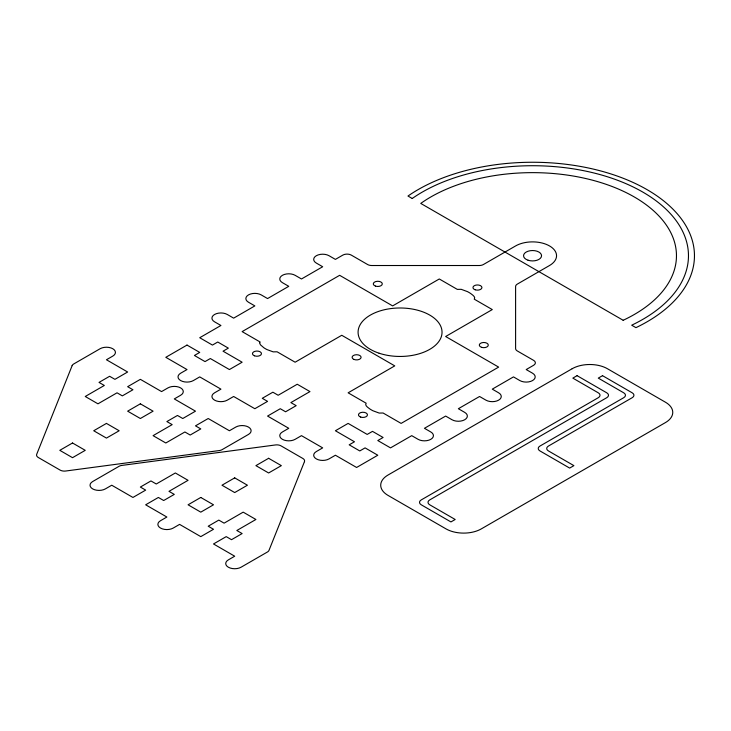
<?xml version="1.0" encoding="UTF-8"?>
<svg xmlns="http://www.w3.org/2000/svg" width="731" height="731" viewBox="0 0 731 731"><rect width="100%" height="100%" fill="white"/><g stroke="black" fill="none" stroke-linecap="round" stroke-linejoin="round"><path stroke-width="1.1" d="M259.596 342.711L260.382 344.749L263.955 347.828A31.698 18.302 0 0 0 267.043 349.61L273.202 351.867L277.104 351.803L295.123 362.21L341.761 335.282L394.758 365.884L348.12 392.812L366.14 403.21C364.33 405.504 368.424 407.77 369.95 409.022A31.698 18.302 0 0 0 373.038 410.804L379.197 413.07L383.099 413.006L401.118 423.404L498.643 367.108L445.645 336.507L492.283 309.579L474.264 299.18C476.073 296.887 471.979 294.62 470.453 293.369A31.698 18.302 0 0 0 467.365 291.587L461.206 289.321L457.304 289.385L439.285 278.977L392.638 305.905L339.641 275.313L242.125 331.609L260.145 342.017L259.596 342.711M72.141 365.628L36.705 454.28A5.994 3.463 0 0 0 38.304 457.505L60.106 470.088A5.994 3.463 0 0 0 65.699 471.02L219.245 450.561A5.994 3.463 0 0 0 222.142 449.629L248.485 434.424A8.991 5.19 0 0 0 248.485 427.078A8.991 5.19 0 0 0 235.766 427.078L229.406 430.751L208.207 418.516L195.488 425.853L200.787 428.914L190.188 435.036L184.888 431.975L165.809 442.995L153.081 435.649L172.169 424.629L166.869 421.568L177.469 415.455L182.768 418.516L195.488 411.169L174.289 398.925L180.648 395.261A8.991 5.19 0 0 0 180.648 387.914A8.991 5.19 0 0 0 167.929 387.914L161.569 391.588L140.361 379.343L127.642 386.69L132.941 389.751L122.342 395.873L117.042 392.812L97.963 403.823L85.244 396.485L104.323 385.465L99.023 382.404L109.623 376.282L114.922 379.343L127.642 372.006L106.443 359.762L112.802 356.088A8.991 5.19 0 0 0 112.802 348.742A8.991 5.19 0 0 0 100.083 348.742L73.74 363.956A5.994 3.463 0 0 0 72.141 365.628M304.443 461.69L269.008 550.342A5.994 3.463 0 0 1 267.409 552.015L241.066 567.219A8.991 5.19 0 0 1 228.346 567.219A8.991 5.19 0 0 1 228.346 559.882L234.706 556.209L213.507 543.965L226.226 536.627L231.526 539.688L242.125 533.566L236.826 530.505L255.905 519.485L243.185 512.148L224.106 523.158L218.807 520.097L208.207 526.219L213.507 529.281L200.787 536.627L179.588 524.383L173.229 528.056A8.991 5.19 0 0 1 160.509 528.056A8.991 5.19 0 0 1 160.509 520.71L166.869 517.036L145.661 504.801L158.38 497.455L163.689 500.516L174.289 494.394L168.989 491.342L188.068 480.322L175.349 472.975L156.26 483.995L150.961 480.934L140.361 487.056L145.661 490.117L132.941 497.455L111.742 485.22L105.383 488.893A8.991 5.19 0 0 1 92.663 488.893A8.991 5.19 0 0 1 92.663 481.546L119.007 466.332A5.994 3.463 0 0 1 121.903 465.409L275.459 444.951A5.994 3.463 0 0 1 281.042 445.873L302.844 458.465A5.994 3.463 0 0 1 304.443 461.69M187.008 345.078L165.809 357.313L187.008 369.557L180.648 373.221A8.991 5.19 0 0 0 180.648 380.568A8.991 5.19 0 0 0 193.368 380.568L199.727 376.894L220.926 389.139L214.567 392.812A8.991 5.19 0 0 0 214.567 400.149A8.991 5.19 0 0 0 227.286 400.149L233.646 396.485L254.845 408.72L267.564 401.374L262.265 398.313L272.864 392.2L278.164 395.261L297.243 384.241L309.962 391.588L290.883 402.598L296.183 405.659L285.583 411.781L280.284 408.72L267.564 416.067L288.763 428.302L282.404 431.975A8.991 5.19 0 0 0 282.404 439.322A8.991 5.19 0 0 0 295.123 439.322L301.483 435.649L322.682 447.884L316.322 451.557A8.991 5.19 0 0 0 316.322 458.904A8.991 5.19 0 0 0 329.041 458.904L335.401 455.23L356.6 467.474L377.799 455.23L365.08 447.884L359.78 450.945L349.18 444.823L354.48 441.771L335.401 430.751L348.12 423.404L367.2 434.424L372.499 431.363L383.099 437.485L377.799 440.546L390.518 447.884L411.727 435.649L418.086 439.322A8.991 5.19 0 0 0 430.806 439.322A8.991 5.19 0 0 0 430.806 431.975L424.446 428.302L445.645 416.067L452.005 419.74A8.991 5.19 0 0 0 464.724 419.74A8.991 5.19 0 0 0 464.724 412.394L458.364 408.72L479.563 396.485L485.923 400.149A8.991 5.19 0 0 0 498.643 400.149A8.991 5.19 0 0 0 498.643 392.812L492.283 389.139L513.482 376.894L519.842 380.568A8.991 5.19 0 0 0 532.561 380.568A8.991 5.19 0 0 0 532.561 373.221L526.201 369.557L533.621 365.272A5.994 3.463 0 0 0 533.621 360.374L517.356 350.981A5.994 3.463 0 0 1 515.602 348.541L515.602 286.534A5.994 3.463 0 0 1 517.356 284.085L549.52 265.517A23.986 13.843 0 0 0 549.52 245.936A23.986 13.843 0 0 0 515.602 245.936L483.438 264.503A5.994 3.463 0 0 1 479.198 265.517L371.805 265.517A5.994 3.463 0 0 1 367.565 264.503L351.3 255.11A5.994 3.463 0 0 0 342.821 255.11L335.401 259.395L329.041 255.722A8.991 5.19 0 0 0 316.322 255.722A8.991 5.19 0 0 0 316.322 263.069L322.682 266.742L301.483 278.977L295.123 275.313A8.991 5.19 0 0 0 282.404 275.313A8.991 5.19 0 0 0 282.404 282.65L288.763 286.324L267.564 298.568L261.205 294.895A8.991 5.19 0 0 0 248.485 294.895A8.991 5.19 0 0 0 248.485 302.232L254.845 305.905L233.646 318.149L227.286 314.476A8.991 5.19 0 0 0 214.567 314.476A8.991 5.19 0 0 0 214.567 321.823L220.926 325.487L199.727 337.731L212.447 345.078L217.747 342.017L228.346 348.139L223.046 351.191L242.125 362.21L229.406 369.557L210.327 358.537L205.027 361.598L194.428 355.476L199.727 352.415L187.008 345.078M72.524 442.995L59.805 450.333L72.524 457.679L85.244 450.333L72.524 442.995M106.443 423.404L93.723 430.751L106.443 438.097L119.162 430.751L106.443 423.404M140.361 403.823L127.642 411.169L140.361 418.516L153.081 411.169L140.361 403.823M200.787 497.455L188.068 504.801L200.787 512.148L213.507 504.801L200.787 497.455M234.706 477.873L221.986 485.22L234.706 492.557L247.425 485.22L234.706 477.873M268.624 458.291L255.905 465.638L268.624 472.975L281.344 465.638L268.624 458.291M572.163 368.726L388.024 475.031A24.945 14.401 0 0 0 388.024 495.399L446.02 528.888A24.945 14.401 0 0 0 481.3 528.888L665.438 422.582A24.945 14.401 0 0 0 665.438 402.205L607.443 368.726A24.945 14.401 0 0 0 572.163 368.726M577.079 375.67L572.839 378.119L598.278 392.812A5.994 3.463 0 0 1 598.278 397.701L421.266 499.903A5.994 3.463 0 0 0 421.266 504.801L450.945 521.934L455.185 519.485L429.746 504.801A5.994 3.463 0 0 1 429.746 499.903L606.757 397.701A5.994 3.463 0 0 0 606.757 392.812L577.079 375.67M602.518 375.67L598.278 378.119L623.717 392.812A5.994 3.463 0 0 1 623.717 397.701L539.981 446.047A5.994 3.463 0 0 0 539.981 450.945L569.659 468.087L573.899 465.638L548.46 450.945A5.994 3.463 0 0 1 548.46 446.047L632.196 397.701A5.994 3.463 0 0 0 632.196 392.812L602.518 375.67M412.229 198.494L407.971 196.036A161.898 93.467 0 0 1 647.036 189.631A161.898 93.467 0 0 1 635.952 327.652L631.694 325.194A155.904 90.004 0 0 0 642.796 192.079A155.904 90.004 0 0 0 412.229 198.494M623.168 320.279L420.754 203.419A143.906 83.087 0 0 1 634.316 196.977A143.906 83.087 0 0 1 623.168 320.279M528.065 260.227A8.991 5.19 0 0 0 541.552 255.722A8.991 5.19 0 0 0 528.065 251.226A8.991 5.19 0 0 0 528.065 260.227M475.196 289.796A4.496 2.595 0 0 0 481.939 287.548A4.496 2.595 0 0 0 475.196 285.3A4.496 2.595 0 0 0 475.196 289.796M354.078 359.46A4.496 2.595 0 0 0 361.087 357.496A4.496 2.595 0 0 0 354.636 354.983A4.496 2.595 0 0 0 354.078 359.46M360.712 417.09A4.496 2.595 0 0 0 367.455 414.842A4.496 2.595 0 0 0 360.712 412.595A4.496 2.595 0 0 0 360.712 417.09M481.555 347.326A4.496 2.595 0 0 0 488.299 345.078A4.496 2.595 0 0 0 481.555 342.83A4.496 2.595 0 0 0 481.555 347.326M254.443 355.796A4.496 2.595 0 0 0 261.451 353.831A4.496 2.595 0 0 0 255 351.309A4.496 2.595 0 0 0 254.443 355.796M375.551 286.123A4.496 2.595 0 0 0 382.304 283.875A4.496 2.595 0 0 0 375.551 281.627A4.496 2.595 0 0 0 375.551 286.123M379.078 353.21A41.978 24.233 0 0 0 442.036 332.221A41.978 24.233 0 0 0 379.078 311.232A41.978 24.233 0 0 0 379.078 353.21"/></g></svg>
